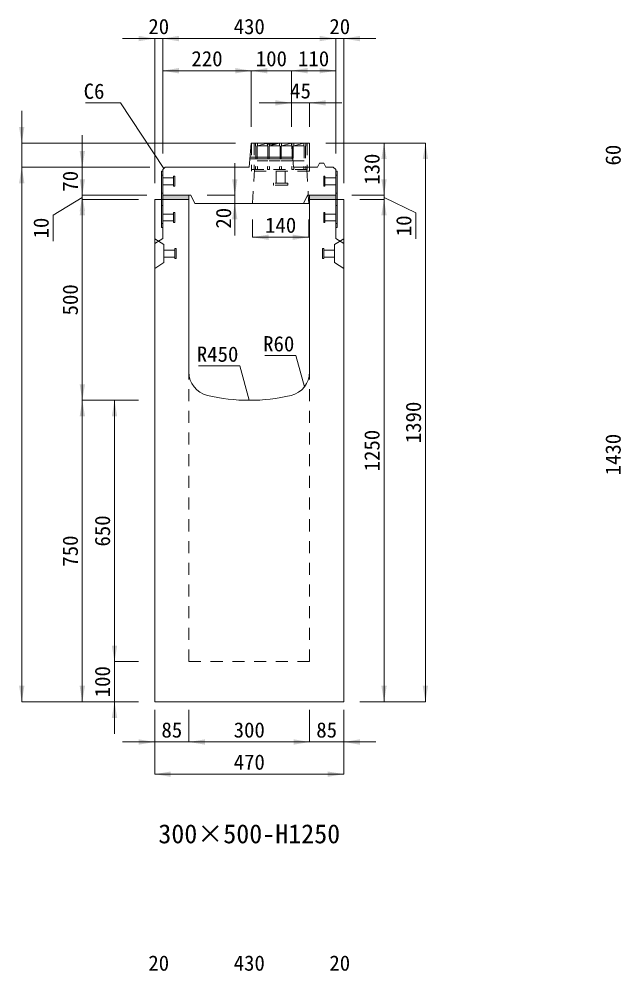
# Model space of a CAD drawing. Units: millimetres at full size, sheet at 1:40. Extents: x -1934 to 44546, y -100881 to -70395.
# Drawn here: x 18326 to 19822, y -96300 to -93932 of the extents above; entities that cross this region are included whole.
import ezdxf
from ezdxf.enums import TextEntityAlignment as Align

# ---------------------------------------------------------------- set-up
doc = ezdxf.new("R2010")
doc.units = ezdxf.units.MM
doc.header["$LTSCALE"] = 40
for name, pattern in [('CHAIN_DOUBLE_DASH', [23.5, 12, -1.5, 3.5, -1.5, 3.5, -1.5]), ('USER1', [1.35, 0.75, -0.6]), ('USER2', [1.35, 0.75, -0.6])]:
    doc.linetypes.add(name, pattern=pattern)
for name, color, linetype, lineweight in [('0_2', 7, 'Continuous', 13), ('インサート', 92, 'USER2', 9), ('グレーチング', 7, 'USER2', 5), ('プレート', 7, 'USER1', 9), ('モルタル', 7, 'Continuous', 9), ('受枠', 3, 'USER2', 5), ('寸法線', 7, 'Continuous', 9), ('引出線', 4, 'Continuous', 9), ('本体', 2, 'Continuous', 13), ('補助線', 8, 'CHAIN_DOUBLE_DASH', 5)]:
    doc.layers.add(name, color=color, linetype=linetype, lineweight=lineweight)
doc.layers.add('ハッチング_モルタル', color=30, linetype='Continuous')
doc.styles.add('ＭＳ ゴシック', font='')
doc.styles.get('ＭＳ ゴシック').set_extended_font_data('MS Gothic')

# ---------------------------------------------------------------- blocks, each defined once
blk = doc.blocks.new('filled_arrow')
at = {"color": 0, "linetype": 'Continuous', "lineweight": -2}
blk.add_solid([(7.5, 1.25), (0, 0), (7.5, -1.25)], dxfattribs=at)

msp = doc.modelspace()

# ---------------------------------------------------------------- hatches: boundary and pattern name
at = {"layer": 'ハッチング_モルタル'}
for points in [[(18683.15, -94370.41), (18683.15, -94380.41), (18748.15, -94380.41), (18748.15, -94370.41)], [(19048.15, -94370.41), (19048.15, -94380.41), (19113.15, -94380.41), (19113.15, -94370.41)]]:
    msp.add_hatch(color=256, dxfattribs=at).paths.add_polyline_path(points)

# ---------------------------------------------------------------- linework, layer by layer
at = {"layer": 'インサート'}
for p, q in [((18713.15, -94322.91), (18710.15, -94322.91)), ((18710.15, -94322.91), (18710.15, -94347.91)), ((18713.15, -94347.91), (18713.15, -94322.91)), ((19083.15, -94322.91), (19086.15, -94322.91)), ((19083.15, -94347.91), (19083.15, -94322.91)), ((19086.15, -94322.91), (19086.15, -94347.91)), ((18683.15, -94326.91), (18710.15, -94326.91)), ((18683.15, -94326.91), (18683.15, -94343.91)), ((18683.15, -94343.91), (18710.15, -94343.91)), ((18710.15, -94347.91), (18713.15, -94347.91)), ((19086.15, -94347.91), (19083.15, -94347.91)), ((19113.15, -94326.91), (19086.15, -94326.91)), ((19113.15, -94343.91), (19086.15, -94343.91)), ((19113.15, -94326.91), (19113.15, -94343.91)), ((18683.15, -94416.91), (18710.15, -94416.91)), ((18683.15, -94416.91), (18683.15, -94433.91)), ((18713.15, -94412.91), (18710.15, -94412.91)), ((18710.15, -94412.91), (18710.15, -94437.91)), ((18713.15, -94437.91), (18713.15, -94412.91)), ((19083.15, -94412.91), (19086.15, -94412.91)), ((19083.15, -94437.91), (19083.15, -94412.91)), ((19086.15, -94412.91), (19086.15, -94437.91)), ((19113.15, -94416.91), (19086.15, -94416.91)), ((19113.15, -94416.91), (19113.15, -94433.91)), ((18683.15, -94433.91), (18710.15, -94433.91)), ((18710.15, -94437.91), (18713.15, -94437.91)), ((19086.15, -94437.91), (19083.15, -94437.91)), ((19113.15, -94433.91), (19086.15, -94433.91))]:
    msp.add_line(p, q, dxfattribs=at)
at = {"layer": 'インサート', "linetype": 'Continuous', "lineweight": 5}
for p, q in [((18686.15, -94523.91), (18686.15, -94506.91)), ((18713.15, -94506.91), (18686.15, -94506.91)), ((18713.15, -94527.91), (18713.15, -94502.91)), ((18716.15, -94502.91), (18713.15, -94502.91)), ((18716.15, -94527.91), (18716.15, -94502.91)), ((19080.15, -94502.91), (19080.15, -94527.91)), ((19080.15, -94502.91), (19083.15, -94502.91)), ((19083.15, -94502.91), (19083.15, -94527.91)), ((19083.15, -94506.91), (19110.15, -94506.91)), ((19110.15, -94506.91), (19110.15, -94523.91)), ((18713.15, -94523.91), (18686.15, -94523.91)), ((18716.15, -94527.91), (18713.15, -94527.91)), ((19080.15, -94527.91), (19083.15, -94527.91)), ((19083.15, -94523.91), (19110.15, -94523.91))]:
    msp.add_line(p, q, dxfattribs=at)
at = {"layer": 'グレーチング'}
for p, q in [((19038.65, -94240.91), (18913.65, -94240.91)), ((18913.65, -94240.91), (18913.65, -94246.91)), ((18913.65, -94246.91), (18914.65, -94247.91)), ((18914.65, -94247.91), (18914.65, -94298.91)), ((18918.65, -94246.91), (18917.65, -94247.91)), ((18917.65, -94247.91), (18917.65, -94298.91)), ((18918.65, -94240.91), (18918.65, -94246.91)), ((18918.65, -94246.91), (18943.65, -94240.91)), ((18918.65, -94246.91), (18943.65, -94246.91)), ((18943.65, -94240.91), (18943.65, -94246.91)), ((18943.65, -94246.91), (18944.65, -94247.91)), ((18944.65, -94247.91), (18944.65, -94298.91)), ((18948.65, -94246.91), (18947.65, -94247.91)), ((18947.65, -94247.91), (18947.65, -94298.91)), ((18948.65, -94240.91), (18948.65, -94246.91)), ((18948.65, -94246.91), (18973.65, -94240.91)), ((18948.65, -94246.91), (18973.65, -94246.91)), ((18973.65, -94240.91), (18973.65, -94246.91)), ((18973.65, -94246.91), (18974.65, -94247.91)), ((18974.65, -94247.91), (18974.65, -94298.91)), ((18978.65, -94246.91), (18977.65, -94247.91)), ((18977.65, -94247.91), (18977.65, -94298.91)), ((18978.65, -94240.91), (18978.65, -94246.91)), ((18978.65, -94246.91), (19003.65, -94240.91)), ((18978.65, -94246.91), (19003.65, -94246.91)), ((19003.65, -94240.91), (19003.65, -94246.91)), ((19003.65, -94246.91), (19004.65, -94247.91)), ((19004.65, -94247.91), (19004.65, -94298.91)), ((19008.65, -94246.91), (19007.65, -94247.91)), ((19007.65, -94247.91), (19007.65, -94298.91)), ((19008.65, -94240.91), (19008.65, -94246.91)), ((19008.65, -94246.91), (19033.65, -94240.91)), ((19008.65, -94246.91), (19033.65, -94246.91)), ((19033.65, -94240.91), (19033.65, -94246.91)), ((19033.65, -94246.91), (19034.65, -94247.91)), ((19034.65, -94247.91), (19034.65, -94298.91)), ((19038.65, -94246.91), (19037.65, -94247.91)), ((19037.65, -94247.91), (19037.65, -94298.91)), ((19038.65, -94240.91), (19038.65, -94246.91)), ((18913.65, -94299.91), (18914.65, -94298.91)), ((18913.65, -94305.91), (18913.65, -94299.91)), ((18917.65, -94284.91), (18944.65, -94284.91)), ((18918.65, -94299.91), (18917.65, -94298.91)), ((18918.65, -94305.91), (18918.65, -94299.91)), ((18943.65, -94299.91), (18944.65, -94298.91)), ((18943.65, -94305.91), (18943.65, -94299.91)), ((18947.65, -94284.91), (18974.65, -94284.91)), ((18948.65, -94299.91), (18947.65, -94298.91)), ((18948.65, -94305.91), (18948.65, -94299.91)), ((18973.65, -94299.91), (18974.65, -94298.91)), ((18973.65, -94305.91), (18973.65, -94299.91)), ((18977.65, -94284.91), (19004.65, -94284.91)), ((18978.65, -94299.91), (18977.65, -94298.91)), ((18978.65, -94305.91), (18978.65, -94299.91)), ((19003.65, -94299.91), (19004.65, -94298.91)), ((19003.65, -94305.91), (19003.65, -94299.91)), ((19007.65, -94284.91), (19034.65, -94284.91)), ((19008.65, -94299.91), (19007.65, -94298.91)), ((19008.65, -94305.91), (19008.65, -94299.91)), ((19033.65, -94299.91), (19034.65, -94298.91)), ((19033.65, -94305.91), (19033.65, -94299.91)), ((19038.65, -94299.91), (19037.65, -94298.91)), ((19038.65, -94305.91), (19038.65, -94299.91)), ((18913.65, -94305.91), (18918.65, -94305.91)), ((18943.65, -94305.91), (18948.65, -94305.91)), ((18973.65, -94305.91), (18978.65, -94305.91)), ((19003.65, -94305.91), (19008.65, -94305.91)), ((19033.65, -94305.91), (19038.65, -94305.91))]:
    msp.add_line(p, q, dxfattribs=at)
at = {"layer": 'プレート'}
for p, q in [((18683.15, -94320.41), (18679.95, -94320.41)), ((19116.35, -94320.41), (19113.15, -94320.41)), ((18683.15, -94365.41), (18679.95, -94365.41)), ((19116.35, -94365.41), (19113.15, -94365.41)), ((18683.15, -94395.41), (18679.95, -94395.41)), ((19116.35, -94395.41), (19113.15, -94395.41)), ((18683.15, -94440.41), (18679.95, -94440.41)), ((19116.35, -94440.41), (19113.15, -94440.41))]:
    msp.add_line(p, q, dxfattribs=at)
at = {"layer": 'プレート', "linetype": 'Continuous'}
for points in [[(18679.95, -94450.41), (18679.95, -94310.41), (18683.15, -94310.41), (18683.15, -94450.41)], [(19113.15, -94450.41), (19113.15, -94310.41), (19116.35, -94310.41), (19116.35, -94450.41)]]:
    msp.add_lwpolyline(points, close=True, dxfattribs=at)
at = {"layer": 'モルタル', "lineweight": 13}
msp.add_lwpolyline([(18683.15, -94370.41), (18748.15, -94370.41), (18748.15, -94380.41), (18683.15, -94380.41)], close=True, dxfattribs=at)
at = {"layer": 'モルタル'}
msp.add_lwpolyline([(19048.15, -94370.41), (19113.15, -94370.41), (19113.15, -94380.41), (19048.15, -94380.41)], close=True, dxfattribs=at)
at = {"layer": '受枠', "linetype": 'Continuous'}
for q in [(18904.15, -94240.41), (19048.15, -94300.41)]:
    msp.add_line((19048.15, -94240.41), q, dxfattribs=at)
at = {"layer": '受枠'}
for p, q in [((18904.15, -94240.41), (18904.15, -94310.41)), ((18910.15, -94240.41), (18910.15, -94305.91)), ((19042.15, -94240.41), (19042.15, -94305.91)), ((19048.15, -94300.41), (19048.15, -94310.41)), ((18904.15, -94305.91), (19048.15, -94305.91)), ((19048.15, -94310.41), (18904.15, -94310.41)), ((18964.82, -94340.08), (18964.82, -94310.41)), ((18987.48, -94340.08), (18987.48, -94310.41)), ((18958.28, -94341.14), (18958.28, -94344.34)), ((18992.95, -94340.08), (18959.35, -94340.08)), ((18992.95, -94345.41), (18959.35, -94345.41)), ((18994.02, -94341.14), (18994.02, -94344.34))]:
    msp.add_line(p, q, dxfattribs=at)
for centre, start, end in [((18959.35, -94341.14), 90, 180), ((18959.35, -94344.34), 180, 270), ((18992.95, -94341.14), 0, 90), ((18992.95, -94344.34), 270, 0)]:
    msp.add_arc(centre, 1.07, start, end, dxfattribs=at)
at = {"layer": '寸法線'}
for p, q in [((18763.15, -93980.41), (18583.15, -93980.41)), ((18663.15, -94340.41), (18663.15, -93980.41)), ((18683.15, -93980.41), (19113.15, -93980.41)), ((18683.15, -94266.41), (18683.15, -93980.41)), ((18683.15, -94266.41), (18683.15, -93980.41)), ((19033.15, -93980.41), (19213.15, -93980.41)), ((19113.15, -94266.41), (19113.15, -93980.41)), ((19113.15, -94266.41), (19113.15, -93980.41)), ((19133.15, -94340.41), (19133.15, -93980.41)), ((18683.15, -94060.41), (18903.15, -94060.41)), ((18683.15, -94266.41), (18683.15, -94060.41)), ((18903.15, -94200.41), (18903.15, -94060.41)), ((19083.15, -94060.41), (18903.15, -94060.41)), ((18903.15, -94200.41), (18903.15, -94060.41)), ((19003.15, -94060.41), (19113.15, -94060.41)), ((19003.15, -94200.41), (19003.15, -94060.41)), ((19113.15, -94266.41), (19113.15, -94060.41)), ((19128.15, -94140.41), (18923.15, -94140.41)), ((19003.15, -94200.41), (19003.15, -94140.41)), ((19048.15, -94200.41), (19048.15, -94140.41)), ((18332.55, -94160.41), (18332.55, -94380.41)), ((19003.15, -94200.41), (19003.15, -94170.41)), ((18483.15, -94450.41), (18483.15, -94220.41)), ((18864.15, -94240.41), (18332.55, -94240.41)), ((19088.15, -94240.41), (19336.13, -94240.41)), ((19088.15, -94240.41), (19233.15, -94240.41)), ((19233.15, -94370.41), (19233.15, -94240.41)), ((19336.13, -95630.41), (19336.13, -94240.41)), ((18332.55, -95630.41), (18332.55, -94300.41)), ((18651.15, -94300.41), (18332.55, -94300.41)), ((18649.15, -94300.41), (18332.55, -94300.41)), ((18483.15, -94290.41), (18483.15, -94460.41)), ((18649.15, -94300.41), (18483.15, -94300.41)), ((18862.12, -94290.41), (18862.12, -94470.41)), ((19233.15, -94290.41), (19233.15, -94460.41)), ((18643.15, -94370.41), (18483.15, -94370.41)), ((18643.15, -94370.41), (18483.15, -94370.41)), ((18793.15, -94370.41), (18862.12, -94370.41)), ((19153.15, -94370.41), (19233.15, -94370.41)), ((19153.15, -94370.41), (19233.15, -94370.41)), ((18483.15, -94375.41), (18410.54, -94419.45)), ((18483.15, -94880.41), (18483.15, -94380.41)), ((18623.15, -94380.41), (18483.15, -94380.41)), ((18623.15, -94380.41), (18483.15, -94380.41)), ((18803.15, -94390.41), (18862.12, -94390.41)), ((19173.15, -94380.41), (19233.15, -94380.41)), ((19173.15, -94380.41), (19233.15, -94380.41)), ((19233.15, -94375.41), (19312.18, -94413.84)), ((19233.15, -95630.41), (19233.15, -94380.41)), ((18410.54, -94419.45), (18410.54, -94484.32)), ((19312.18, -94413.84), (19312.18, -94478.71)), ((18906.15, -94430.41), (18906.15, -94474.64)), ((19046.15, -94430.41), (19046.15, -94474.64)), ((18906.15, -94474.64), (19046.15, -94474.64)), ((18623.15, -94880.41), (18483.15, -94880.41)), ((18483.15, -95630.41), (18483.15, -94880.41)), ((18623.15, -94880.41), (18483.15, -94880.41)), ((18563.15, -95530.41), (18563.15, -94880.41)), ((18623.15, -94880.41), (18563.15, -94880.41)), ((18563.15, -95710.41), (18563.15, -95450.41)), ((18623.15, -95530.41), (18563.15, -95530.41)), ((18623.15, -95530.41), (18563.15, -95530.41)), ((18623.15, -95630.41), (18332.55, -95630.41)), ((18623.15, -95630.41), (18483.15, -95630.41)), ((18623.15, -95630.41), (18563.15, -95630.41)), ((18663.15, -95650.41), (18663.15, -95730.41)), ((18663.15, -95650.41), (18663.15, -95810.41)), ((18748.15, -95650.41), (18748.15, -95730.41)), ((18748.15, -95650.41), (18748.15, -95730.41)), ((19048.15, -95650.41), (19048.15, -95730.41)), ((19048.15, -95650.41), (19048.15, -95730.41)), ((19133.15, -95650.41), (19133.15, -95730.41)), ((19133.15, -95650.41), (19133.15, -95810.41)), ((19173.15, -95630.41), (19336.13, -95630.41)), ((19173.15, -95630.41), (19233.15, -95630.41)), ((18583.15, -95730.41), (18828.15, -95730.41)), ((18748.15, -95730.41), (19048.15, -95730.41)), ((18968.15, -95730.41), (19213.15, -95730.41)), ((18663.15, -95810.41), (19133.15, -95810.41))]:
    msp.add_line(p, q, dxfattribs=at)
at = {"layer": '引出線'}
for points in [[(18686.15, -94303.41), (18578.15, -94140.41), (18491.05, -94140.41)], [(19035.22, -94847.1), (19014.21, -94768.68), (18936.7, -94768.68)], [(18898.15, -94880.41), (18875.13, -94794.49), (18771.63, -94794.49)]]:
    msp.add_lwpolyline(points, dxfattribs=at)
at = {"layer": '本体'}
for p, q in [((18898.15, -94300.41), (18903.15, -94240.41)), ((18903.15, -94240.41), (18940.15, -94240.41)), ((18940.15, -94240.41), (18943.15, -94243.41)), ((18943.15, -94243.41), (18963.15, -94243.41)), ((18963.15, -94243.41), (18966.15, -94240.41)), ((18966.15, -94240.41), (19003.15, -94240.41)), ((19003.15, -94240.41), (19008.15, -94300.41)), ((19006.07, -94275.41), (18900.23, -94275.41)), ((18683.15, -94306.41), (18689.15, -94300.41)), ((18689.15, -94300.41), (18898.15, -94300.41)), ((19006.4, -94279.41), (18899.9, -94279.41)), ((19008.15, -94300.41), (19068.15, -94300.41)), ((19068.15, -94300.41), (19073.15, -94290.41)), ((19073.15, -94290.41), (19083.15, -94290.41)), ((19083.15, -94290.41), (19088.15, -94300.41)), ((19088.15, -94300.41), (19107.15, -94300.41)), ((19107.15, -94300.41), (19113.15, -94306.41)), ((18683.15, -94306.41), (18683.15, -94370.41)), ((19113.15, -94306.41), (19113.15, -94370.41)), ((18683.15, -94370.41), (18753.15, -94370.41)), ((18753.15, -94370.41), (18763.15, -94390.41)), ((19043.15, -94370.41), (19033.15, -94390.41)), ((19043.15, -94370.41), (19113.15, -94370.41)), ((18763.15, -94390.41), (19033.15, -94390.41))]:
    msp.add_line(p, q, dxfattribs=at)
at = {"layer": '本体', "linetype": 'USER2', "lineweight": 9}
for p, q in [((18911.15, -94305.91), (18906.15, -94390.41)), ((19041.15, -94305.91), (19044.97, -94370.41))]:
    msp.add_line(p, q, dxfattribs=at)
at = {"layer": '本体', "lineweight": 20}
for p, q in [((18663.15, -95630.41), (18663.15, -94380.41)), ((18663.15, -94380.41), (18748.15, -94380.41)), ((18683.15, -94380.41), (18748.15, -94380.41)), ((18683.15, -94380.41), (18683.15, -94477.41)), ((18748.15, -94809.89), (18748.15, -94380.41)), ((19048.15, -94809.89), (19048.15, -94380.41)), ((19048.15, -94380.41), (19133.15, -94380.41)), ((19113.15, -94380.41), (19113.15, -94477.41)), ((19133.15, -95630.41), (19133.15, -94380.41)), ((18663.15, -94489.92), (18683.15, -94477.41)), ((18663.15, -94478.41), (18686.15, -94492.91)), ((19110.15, -94492.91), (19133.15, -94478.41)), ((19133.15, -94489.92), (19113.15, -94477.41)), ((18686.15, -94537.91), (18686.15, -94492.91)), ((19110.15, -94537.91), (19110.15, -94492.91)), ((18686.15, -94537.91), (18663.15, -94552.41)), ((19133.15, -94552.41), (19110.15, -94537.91)), ((18663.15, -95630.41), (19133.15, -95630.41))]:
    msp.add_line(p, q, dxfattribs=at)
at = {"layer": '本体', "linetype": 'USER2', "lineweight": 20}
for p, q in [((18748.15, -95530.41), (18748.15, -94809.89)), ((19048.15, -95530.41), (19048.15, -94809.89))]:
    msp.add_line(p, q, dxfattribs=at)
at = {"layer": '本体', "linetype": 'USER1', "lineweight": 20}
msp.add_line((18748.15, -95530.41), (19048.15, -95530.41), dxfattribs=at)
at = {"layer": '本体', "lineweight": 20}
for centre, radius, start, end in [((18808.15, -94809.89), 60, 180, 256.65766), ((18988.15, -94809.89), 60, 283.34239, 0), ((18898.15, -94430.41), 450, 256.65766, 283.34239)]:
    msp.add_arc(centre, radius, start, end, dxfattribs=at)
at = {"layer": '補助線'}
for p in [(19044.97, -94370.41), (19033.15, -94390.41)]:
    msp.add_line(p, (19046.15, -94390.41), dxfattribs=at)

# ---------------------------------------------------------------- block references
at = {"layer": '寸法線', "xscale": 5.33, "yscale": 5.33}
for p, rotation in [((18663.15, -93980.41), 180), ((19113.15, -93980.41), 180), ((19113.15, -93980.41), 180), ((18903.15, -94060.41), 180), ((19113.15, -94060.41), 180), ((19003.15, -94140.41), 180), ((18332.55, -94240.41), 90), ((19233.15, -94240.41), 270), ((19336.13, -94240.41), 270), ((18483.15, -94300.41), 90), ((18332.55, -94300.41), 270), ((18332.55, -94300.41), 270), ((18483.15, -94370.41), 90), ((18862.12, -94370.41), 90), ((19233.15, -94370.41), 90), ((19233.15, -94370.41), 90), ((18483.15, -94370.41), 270), ((18483.15, -94380.41), 270), ((18483.15, -94380.41), 270), ((18862.12, -94390.41), 270), ((19233.15, -94380.41), 270), ((19233.15, -94380.41), 270), ((19046.15, -94474.64), 180), ((18483.15, -94880.41), 90), ((18483.15, -94880.41), 270), ((18563.15, -94880.41), 270), ((18563.15, -95530.41), 90), ((18563.15, -95530.41), 90), ((18332.55, -95630.41), 90), ((18483.15, -95630.41), 90), ((19233.15, -95630.41), 90), ((19336.13, -95630.41), 90), ((18563.15, -95630.41), 270), ((18663.15, -95730.41), 180), ((19048.15, -95730.41), 180), ((19048.15, -95730.41), 180), ((19133.15, -95810.41), 180)]:
    msp.add_blockref('filled_arrow', p, dxfattribs=dict(at, rotation=rotation))
for p in [(18683.15, -93980.41), (18683.15, -93980.41), (19133.15, -93980.41), (18683.15, -94060.41), (18903.15, -94060.41), (19003.15, -94060.41), (19003.15, -94060.41), (19048.15, -94140.41), (18906.15, -94474.64), (18748.15, -95730.41), (18748.15, -95730.41), (19133.15, -95730.41), (18663.15, -95810.41)]:
    msp.add_blockref('filled_arrow', p, dxfattribs=at)
at = {"layer": '引出線', "xscale": 0.133, "yscale": 0.133}
for p, rotation in [((18686.15, -94303.41), 123.5), ((19035.22, -94847.1), 105), ((18898.15, -94880.41), 105)]:
    msp.add_blockref('filled_arrow', p, dxfattribs=dict(at, rotation=rotation))

# ---------------------------------------------------------------- texts
at = {"layer": '0_2', "style": 'ＭＳ ゴシック'}
msp.add_text('300×500-H1250', height=47.47, dxfattribs=at).set_placement((18898.15, -95958.75), align=Align.MIDDLE_CENTER)
at = {"layer": '寸法線', "style": 'ＭＳ ゴシック'}
for s, p in [('20', (18673.15, -93950.41)), ('430', (18898.15, -93950.41)), ('20', (19123.15, -93950.41)), ('220', (18793.15, -94030.41)), ('100', (18953.15, -94030.41)), ('110', (19058.15, -94030.41)), ('45', (19025.65, -94110.41)), ('140', (18976.15, -94444.64)), ('85', (18705.65, -95700.41)), ('300', (18898.15, -95700.41)), ('85', (19090.65, -95700.41)), ('470', (18898.15, -95780.41)), ('20', (18673.15, -96280.41)), ('430', (18898.15, -96280.41)), ('20', (19123.15, -96280.41))]:
    msp.add_text(s, height=37.98, dxfattribs=at).set_placement(p, align=Align.MIDDLE_CENTER)
for s, p in [('60', (19802.55, -94270.41)), ('130', (19203.15, -94305.41)), ('70', (18453.15, -94335.41)), ('20', (18834.12, -94427.42)), ('10', (18380.54, -94451.88)), ('10', (19282.18, -94446.27)), ('500', (18453.15, -94630.41)), ('1390', (19306.13, -94935.41)), ('1250', (19203.15, -95005.41)), ('1430', (19802.55, -95015.41)), ('650', (18533.15, -95205.41)), ('750', (18453.15, -95255.41)), ('100', (18533.15, -95580.41))]:
    msp.add_text(s, height=37.98, rotation=90, dxfattribs=at).set_placement(p, align=Align.MIDDLE_CENTER)
at = {"layer": '引出線', "style": 'ＭＳ ゴシック'}
for s, p in [('C6', (18538.15, -94092.41)), ('R60', (19010.21, -94720.68)), ('R450', (18871.13, -94746.49))]:
    msp.add_text(s, height=37.98, dxfattribs=at).set_placement(p, align=Align.TOP_RIGHT)

doc.saveas('drawing.dxf')
